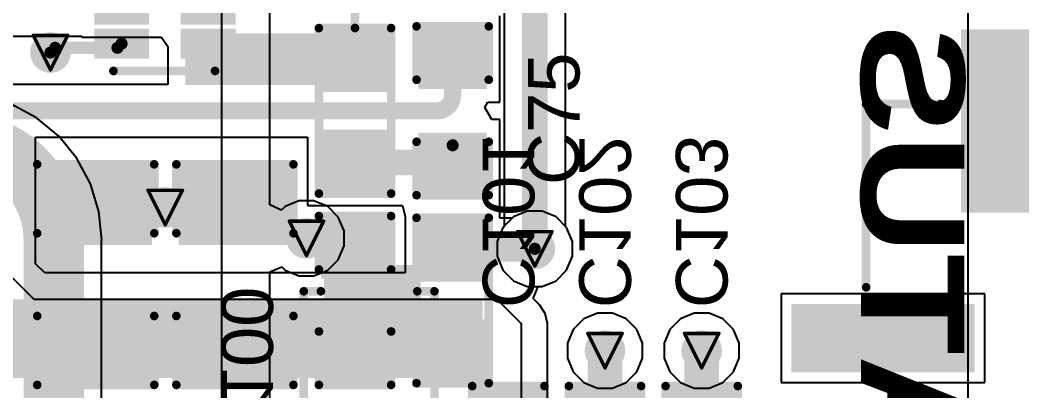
# Model space of a CAD drawing. Header units: inches. Extents: x 0 to 5359, y 0 to 5098.
# Drawn here: x 56.51 to 71.4, y 103.77 to 109.24 of the extents above; entities that cross this region are included whole.
import ezdxf

# ---------------------------------------------------------------- set-up
doc = ezdxf.new("R2010")
doc.units = ezdxf.units.IN
for name, color, linetype in [('Bottom Layer', 5, 'Continuous'), ('Bottom Overlay', 54, 'Continuous'), ('Bottom Paste', 16, 'Continuous'), ('Bottom Solder', 6, 'Continuous'), ('Drill Drawing', 1, 'Continuous'), ('Layer 1', 16, 'Continuous'), ('Layer 2', 76, 'Continuous'), ('Top Layer', 1, 'Continuous'), ('Top Overlay', 2, 'Continuous'), ('Top Paste', 8, 'Continuous'), ('Top Solder', 216, 'Continuous'), ('Via Holes', 16, 'Continuous')]:
    doc.layers.add(name, color=color, linetype=linetype)
doc.styles.add('Arial', font='', dxfattribs={"height": 0.2})
doc.styles.add('Arial Black_Bold', font='', dxfattribs={"height": 0.2})
doc.styles.get('Arial').set_extended_font_data('Arial')
doc.styles.get('Arial Black_Bold').set_extended_font_data('Arial Black', bold=True)

# ---------------------------------------------------------------- blocks, each defined once
blk = doc.blocks.new('SOT_563_23')
at = {"layer": 'Top Layer'}
for points in [[(-0.303, 0.65), (-0.303, 0.35), (-0.973, 0.35), (-0.973, 0.65)], [(0.973, 0.65), (0.973, 0.35), (0.303, 0.35), (0.303, 0.65)], [(-0.303, 0.15), (-0.303, -0.15), (-0.973, -0.15), (-0.973, 0.15)], [(0.973, 0.15), (0.973, -0.15), (0.303, -0.15), (0.303, 0.15)], [(-0.303, -0.35), (-0.303, -0.65), (-0.973, -0.65), (-0.973, -0.35)], [(0.973, -0.35), (0.973, -0.65), (0.303, -0.65), (0.303, -0.35)]]:
    blk.add_hatch(color=1, dxfattribs=at).paths.add_polyline_path(points)
at = {"layer": 'Top Paste'}
for points in [[(-0.303, 0.65), (-0.303, 0.35), (-0.973, 0.35), (-0.973, 0.65)], [(0.973, 0.65), (0.973, 0.35), (0.303, 0.35), (0.303, 0.65)], [(-0.303, 0.15), (-0.303, -0.15), (-0.973, -0.15), (-0.973, 0.15)], [(0.973, 0.15), (0.973, -0.15), (0.303, -0.15), (0.303, 0.15)], [(-0.303, -0.35), (-0.303, -0.65), (-0.973, -0.65), (-0.973, -0.35)], [(0.973, -0.35), (0.973, -0.65), (0.303, -0.65), (0.303, -0.35)]]:
    blk.add_hatch(color=8, dxfattribs=at).paths.add_polyline_path(points)
at = {"layer": 'Top Solder'}
for points in [[(-0.233, 0.72), (-0.233, 0.28), (-1.043, 0.28), (-1.043, 0.72)], [(1.043, 0.72), (1.043, 0.28), (0.233, 0.28), (0.233, 0.72)], [(-0.233, 0.22), (-0.233, -0.22), (-1.043, -0.22), (-1.043, 0.22)], [(1.043, 0.22), (1.043, -0.22), (0.233, -0.22), (0.233, 0.22)], [(-0.233, -0.28), (-0.233, -0.72), (-1.043, -0.72), (-1.043, -0.28)], [(1.043, -0.28), (1.043, -0.72), (0.233, -0.72), (0.233, -0.28)]]:
    blk.add_hatch(color=216, dxfattribs=at).paths.add_polyline_path(points)
at = {"layer": 'Top Overlay'}
for points in [[(-0.759, 0.902, 0.127, 0.127, 0), (0.741, 0.902, 0.127, 0.127, 0)], [(-1.22, 0.405, 0.2, 0.2, 0), (-1.22, 0.659, 0.2, 0.2, 0)], [(-1.22, 0.659, 0.2, 0.2, 0), (-1.093, 0.532, 0.2, 0.2, 0)], [(-1.22, 0.405, 0.2, 0.2, 0), (-1.093, 0.532, 0.2, 0.2, 0)], [(-0.759, -0.902, 0.127, 0.127, 0), (0.741, -0.902, 0.127, 0.127, 0)]]:
    blk.add_lwpolyline(points, format="xyseb", dxfattribs=at)
for points in [[(-0.791, 0.902, 0.0635, 0.0635, 1), (-0.727, 0.902, 0.0635, 0.0635, 1)], [(0.709, 0.902, 0.0635, 0.0635, 1), (0.773, 0.902, 0.0635, 0.0635, 1)], [(-1.27, 0.659, 0.1, 0.1, 1), (-1.17, 0.659, 0.1, 0.1, 1)], [(-1.27, 0.659, 0.1, 0.1, 1), (-1.17, 0.659, 0.1, 0.1, 1)], [(-1.143, 0.532, 0.1, 0.1, 1), (-1.043, 0.532, 0.1, 0.1, 1)], [(-1.143, 0.532, 0.1, 0.1, 1), (-1.043, 0.532, 0.1, 0.1, 1)], [(-1.27, 0.405, 0.1, 0.1, 1), (-1.17, 0.405, 0.1, 0.1, 1)], [(-1.27, 0.405, 0.1, 0.1, 1), (-1.17, 0.405, 0.1, 0.1, 1)], [(-0.791, -0.902, 0.0635, 0.0635, 1), (-0.727, -0.902, 0.0635, 0.0635, 1)], [(0.709, -0.902, 0.0635, 0.0635, 1), (0.773, -0.902, 0.0635, 0.0635, 1)]]:
    blk.add_lwpolyline(points, format="xyseb", close=True, dxfattribs=at)
blk = doc.blocks.new('EC21EFA_512_STD_29')
at = {"layer": 'Top Layer'}
for points in [[(12.15, 15.5), (12.95, 15.5), (12.95, 13), (12.15, 13)], [(14.5, 13), (17, 13), (17, 12.2), (14.5, 12.2)]]:
    blk.add_hatch(color=1, dxfattribs=at).paths.add_polyline_path(points)
at = {"layer": 'Top Paste'}
for points in [[(12.15, 15.5), (12.95, 15.5), (12.95, 13), (12.15, 13)], [(14.5, 13), (17, 13), (17, 12.2), (14.5, 12.2)]]:
    blk.add_hatch(color=8, dxfattribs=at).paths.add_polyline_path(points)
at = {"layer": 'Top Solder'}
for points in [[(12.048, 15.602), (13.052, 15.602), (13.052, 12.898), (12.048, 12.898)], [(14.398, 13.102), (17.102, 13.102), (17.102, 12.098), (14.398, 12.098)]]:
    blk.add_hatch(color=216, dxfattribs=at).paths.add_polyline_path(points)
at = {"layer": 'Top Overlay'}
for points in [[(13.3, 14.5, 0.127, 0.127, 0), (16, 14.5, 0.127, 0.127, 0)], [(16, 14.5, 0.127, 0.127, 0), (16, 13.4, 0.127, 0.127, 0)]]:
    blk.add_lwpolyline(points, format="xyseb", dxfattribs=at)
for points in [[(13.268, 14.5, 0.0635, 0.0635, 1), (13.332, 14.5, 0.0635, 0.0635, 1)], [(15.968, 14.5, 0.0635, 0.0635, 1), (16.032, 14.5, 0.0635, 0.0635, 1)], [(15.968, 14.5, 0.0635, 0.0635, 1), (16.032, 14.5, 0.0635, 0.0635, 1)], [(15.968, 13.4, 0.0635, 0.0635, 1), (16.032, 13.4, 0.0635, 0.0635, 1)]]:
    blk.add_lwpolyline(points, format="xyseb", close=True, dxfattribs=at)
blk = doc.blocks.new('R___0603_114')
at = {"layer": 'Top Layer'}
for points in [[(-0.381, 0.4445), (-0.381, -0.4445), (-1.143, -0.4445), (-1.143, 0.4445)], [(1.143, 0.4445), (1.143, -0.4445), (0.381, -0.4445), (0.381, 0.4445)]]:
    blk.add_hatch(color=1, dxfattribs=at).paths.add_polyline_path(points)
at = {"layer": 'Top Paste'}
for points in [[(-0.381, 0.4445), (-0.381, -0.4445), (-1.143, -0.4445), (-1.143, 0.4445)], [(1.143, 0.4445), (1.143, -0.4445), (0.381, -0.4445), (0.381, 0.4445)]]:
    blk.add_hatch(color=8, dxfattribs=at).paths.add_polyline_path(points)
at = {"layer": 'Top Solder'}
for points in [[(-0.2794, 0.5461), (-0.2794, -0.5461), (-1.2446, -0.5461), (-1.2446, 0.5461)], [(1.2446, 0.5461), (1.2446, -0.5461), (0.2794, -0.5461), (0.2794, 0.5461)]]:
    blk.add_hatch(color=216, dxfattribs=at).paths.add_polyline_path(points)
at = {"layer": 'Top Overlay'}
for points in [[(-1.2192, -0.5334, 0.127, 0.127, 0), (-1.2192, 0.5334, 0.127, 0.127, 0)], [(1.2192, 0.5334, 0.127, 0.127, 0), (-1.2192, 0.5334, 0.127, 0.127, 0)], [(1.2192, -0.5334, 0.127, 0.127, 0), (1.2192, 0.5334, 0.127, 0.127, 0)], [(1.2192, -0.5334, 0.127, 0.127, 0), (-1.2192, -0.5334, 0.127, 0.127, 0)]]:
    blk.add_lwpolyline(points, format="xyseb", dxfattribs=at)
for points in [[(-1.25095, 0.5334, 0.0635, 0.0635, 1), (-1.18745, 0.5334, 0.0635, 0.0635, 1)], [(-1.25095, 0.5334, 0.0635, 0.0635, 1), (-1.18745, 0.5334, 0.0635, 0.0635, 1)], [(1.18745, 0.5334, 0.0635, 0.0635, 1), (1.25095, 0.5334, 0.0635, 0.0635, 1)], [(1.18745, 0.5334, 0.0635, 0.0635, 1), (1.25095, 0.5334, 0.0635, 0.0635, 1)], [(-1.25095, -0.5334, 0.0635, 0.0635, 1), (-1.18745, -0.5334, 0.0635, 0.0635, 1)], [(-1.25095, -0.5334, 0.0635, 0.0635, 1), (-1.18745, -0.5334, 0.0635, 0.0635, 1)], [(1.18745, -0.5334, 0.0635, 0.0635, 1), (1.25095, -0.5334, 0.0635, 0.0635, 1)], [(1.18745, -0.5334, 0.0635, 0.0635, 1), (1.25095, -0.5334, 0.0635, 0.0635, 1)]]:
    blk.add_lwpolyline(points, format="xyseb", close=True, dxfattribs=at)
blk = doc.blocks.new('R___0603_117')
at = {"layer": 'Top Layer'}
for points in [[(-0.381, 0.4445), (-0.381, -0.4445), (-1.143, -0.4445), (-1.143, 0.4445)], [(1.143, 0.4445), (1.143, -0.4445), (0.381, -0.4445), (0.381, 0.4445)]]:
    blk.add_hatch(color=1, dxfattribs=at).paths.add_polyline_path(points)
at = {"layer": 'Top Paste'}
for points in [[(-0.381, 0.4445), (-0.381, -0.4445), (-1.143, -0.4445), (-1.143, 0.4445)], [(1.143, 0.4445), (1.143, -0.4445), (0.381, -0.4445), (0.381, 0.4445)]]:
    blk.add_hatch(color=8, dxfattribs=at).paths.add_polyline_path(points)
at = {"layer": 'Top Solder'}
for points in [[(-0.2794, 0.5461), (-0.2794, -0.5461), (-1.2446, -0.5461), (-1.2446, 0.5461)], [(1.2446, 0.5461), (1.2446, -0.5461), (0.2794, -0.5461), (0.2794, 0.5461)]]:
    blk.add_hatch(color=216, dxfattribs=at).paths.add_polyline_path(points)
at = {"layer": 'Top Overlay'}
for points in [[(-1.2192, -0.5334, 0.127, 0.127, 0), (-1.2192, 0.5334, 0.127, 0.127, 0)], [(1.2192, 0.5334, 0.127, 0.127, 0), (-1.2192, 0.5334, 0.127, 0.127, 0)], [(1.2192, -0.5334, 0.127, 0.127, 0), (1.2192, 0.5334, 0.127, 0.127, 0)], [(1.2192, -0.5334, 0.127, 0.127, 0), (-1.2192, -0.5334, 0.127, 0.127, 0)]]:
    blk.add_lwpolyline(points, format="xyseb", dxfattribs=at)
for points in [[(-1.25095, 0.5334, 0.0635, 0.0635, 1), (-1.18745, 0.5334, 0.0635, 0.0635, 1)], [(-1.25095, 0.5334, 0.0635, 0.0635, 1), (-1.18745, 0.5334, 0.0635, 0.0635, 1)], [(1.18745, 0.5334, 0.0635, 0.0635, 1), (1.25095, 0.5334, 0.0635, 0.0635, 1)], [(1.18745, 0.5334, 0.0635, 0.0635, 1), (1.25095, 0.5334, 0.0635, 0.0635, 1)], [(-1.25095, -0.5334, 0.0635, 0.0635, 1), (-1.18745, -0.5334, 0.0635, 0.0635, 1)], [(-1.25095, -0.5334, 0.0635, 0.0635, 1), (-1.18745, -0.5334, 0.0635, 0.0635, 1)], [(1.18745, -0.5334, 0.0635, 0.0635, 1), (1.25095, -0.5334, 0.0635, 0.0635, 1)], [(1.18745, -0.5334, 0.0635, 0.0635, 1), (1.25095, -0.5334, 0.0635, 0.0635, 1)]]:
    blk.add_lwpolyline(points, format="xyseb", close=True, dxfattribs=at)
blk = doc.blocks.new('C___0603_B_263')
at = {"layer": 'Bottom Layer'}
for points in [[(-1.143, -0.445), (-1.143, 0.445), (-0.381, 0.445), (-0.381, -0.445)], [(0.381, -0.445), (0.381, 0.445), (1.143, 0.445), (1.143, -0.445)]]:
    blk.add_hatch(color=5, dxfattribs=at).paths.add_polyline_path(points)
at = {"layer": 'Bottom Paste'}
for points in [[(-1.143, -0.445), (-1.143, 0.445), (-0.381, 0.445), (-0.381, -0.445)], [(0.381, -0.445), (0.381, 0.445), (1.143, 0.445), (1.143, -0.445)]]:
    blk.add_hatch(color=16, dxfattribs=at).paths.add_polyline_path(points)
at = {"layer": 'Bottom Solder'}
for points in [[(-1.203, -0.504), (-1.203, 0.504), (-0.321, 0.504), (-0.321, -0.504)], [(0.321, -0.504), (0.321, 0.504), (1.203, 0.504), (1.203, -0.504)]]:
    blk.add_hatch(color=6, dxfattribs=at).paths.add_polyline_path(points)
at = {"layer": 'Bottom Overlay'}
for points in [[(-1.245, -0.533, 0.127, 0.127, 0), (-1.245, 0.533, 0.127, 0.127, 0)], [(-0.457, 0.533, 0.127, 0.127, 0), (-1.245, 0.533, 0.127, 0.127, 0)], [(1.245, 0.533, 0.127, 0.127, 0), (0.457, 0.533, 0.127, 0.127, 0)], [(1.245, -0.533, 0.127, 0.127, 0), (1.245, 0.533, 0.127, 0.127, 0)], [(-0.457, -0.533, 0.127, 0.127, 0), (-1.245, -0.533, 0.127, 0.127, 0)], [(1.245, -0.533, 0.127, 0.127, 0), (0.457, -0.533, 0.127, 0.127, 0)]]:
    blk.add_lwpolyline(points, format="xyseb", dxfattribs=at)
for points in [[(-1.276, 0.533, 0.0635, 0.0635, 1), (-1.213, 0.533, 0.0635, 0.0635, 1)], [(-1.276, 0.533, 0.0635, 0.0635, 1), (-1.213, 0.533, 0.0635, 0.0635, 1)], [(-0.489, 0.533, 0.0635, 0.0635, 1), (-0.425, 0.533, 0.0635, 0.0635, 1)], [(0.425, 0.533, 0.0635, 0.0635, 1), (0.489, 0.533, 0.0635, 0.0635, 1)], [(1.213, 0.533, 0.0635, 0.0635, 1), (1.276, 0.533, 0.0635, 0.0635, 1)], [(1.213, 0.533, 0.0635, 0.0635, 1), (1.276, 0.533, 0.0635, 0.0635, 1)], [(-1.276, -0.533, 0.0635, 0.0635, 1), (-1.213, -0.533, 0.0635, 0.0635, 1)], [(-1.276, -0.533, 0.0635, 0.0635, 1), (-1.213, -0.533, 0.0635, 0.0635, 1)], [(-0.489, -0.533, 0.0635, 0.0635, 1), (-0.425, -0.533, 0.0635, 0.0635, 1)], [(0.425, -0.533, 0.0635, 0.0635, 1), (0.489, -0.533, 0.0635, 0.0635, 1)], [(1.213, -0.533, 0.0635, 0.0635, 1), (1.276, -0.533, 0.0635, 0.0635, 1)], [(1.213, -0.533, 0.0635, 0.0635, 1), (1.276, -0.533, 0.0635, 0.0635, 1)]]:
    blk.add_lwpolyline(points, format="xyseb", close=True, dxfattribs=at)
blk = doc.blocks.new('C___0603_B_264')
at = {"layer": 'Bottom Layer'}
for points in [[(-1.143, -0.445), (-1.143, 0.445), (-0.381, 0.445), (-0.381, -0.445)], [(0.381, -0.445), (0.381, 0.445), (1.143, 0.445), (1.143, -0.445)]]:
    blk.add_hatch(color=5, dxfattribs=at).paths.add_polyline_path(points)
at = {"layer": 'Bottom Paste'}
for points in [[(-1.143, -0.445), (-1.143, 0.445), (-0.381, 0.445), (-0.381, -0.445)], [(0.381, -0.445), (0.381, 0.445), (1.143, 0.445), (1.143, -0.445)]]:
    blk.add_hatch(color=16, dxfattribs=at).paths.add_polyline_path(points)
at = {"layer": 'Bottom Solder'}
for points in [[(-1.203, -0.504), (-1.203, 0.504), (-0.321, 0.504), (-0.321, -0.504)], [(0.321, -0.504), (0.321, 0.504), (1.203, 0.504), (1.203, -0.504)]]:
    blk.add_hatch(color=6, dxfattribs=at).paths.add_polyline_path(points)
at = {"layer": 'Bottom Overlay'}
for points in [[(-1.245, -0.533, 0.127, 0.127, 0), (-1.245, 0.533, 0.127, 0.127, 0)], [(-0.457, 0.533, 0.127, 0.127, 0), (-1.245, 0.533, 0.127, 0.127, 0)], [(1.245, 0.533, 0.127, 0.127, 0), (0.457, 0.533, 0.127, 0.127, 0)], [(1.245, -0.533, 0.127, 0.127, 0), (1.245, 0.533, 0.127, 0.127, 0)], [(-0.457, -0.533, 0.127, 0.127, 0), (-1.245, -0.533, 0.127, 0.127, 0)], [(1.245, -0.533, 0.127, 0.127, 0), (0.457, -0.533, 0.127, 0.127, 0)]]:
    blk.add_lwpolyline(points, format="xyseb", dxfattribs=at)
for points in [[(-1.276, 0.533, 0.0635, 0.0635, 1), (-1.213, 0.533, 0.0635, 0.0635, 1)], [(-1.276, 0.533, 0.0635, 0.0635, 1), (-1.213, 0.533, 0.0635, 0.0635, 1)], [(-0.489, 0.533, 0.0635, 0.0635, 1), (-0.425, 0.533, 0.0635, 0.0635, 1)], [(0.425, 0.533, 0.0635, 0.0635, 1), (0.489, 0.533, 0.0635, 0.0635, 1)], [(1.213, 0.533, 0.0635, 0.0635, 1), (1.276, 0.533, 0.0635, 0.0635, 1)], [(1.213, 0.533, 0.0635, 0.0635, 1), (1.276, 0.533, 0.0635, 0.0635, 1)], [(-1.276, -0.533, 0.0635, 0.0635, 1), (-1.213, -0.533, 0.0635, 0.0635, 1)], [(-1.276, -0.533, 0.0635, 0.0635, 1), (-1.213, -0.533, 0.0635, 0.0635, 1)], [(-0.489, -0.533, 0.0635, 0.0635, 1), (-0.425, -0.533, 0.0635, 0.0635, 1)], [(0.425, -0.533, 0.0635, 0.0635, 1), (0.489, -0.533, 0.0635, 0.0635, 1)], [(1.213, -0.533, 0.0635, 0.0635, 1), (1.276, -0.533, 0.0635, 0.0635, 1)], [(1.213, -0.533, 0.0635, 0.0635, 1), (1.276, -0.533, 0.0635, 0.0635, 1)]]:
    blk.add_lwpolyline(points, format="xyseb", close=True, dxfattribs=at)
blk = doc.blocks.new('C___0603_B_265')
at = {"layer": 'Bottom Layer'}
for points in [[(-1.143, -0.445), (-1.143, 0.445), (-0.381, 0.445), (-0.381, -0.445)], [(0.381, -0.445), (0.381, 0.445), (1.143, 0.445), (1.143, -0.445)]]:
    blk.add_hatch(color=5, dxfattribs=at).paths.add_polyline_path(points)
at = {"layer": 'Bottom Paste'}
for points in [[(-1.143, -0.445), (-1.143, 0.445), (-0.381, 0.445), (-0.381, -0.445)], [(0.381, -0.445), (0.381, 0.445), (1.143, 0.445), (1.143, -0.445)]]:
    blk.add_hatch(color=16, dxfattribs=at).paths.add_polyline_path(points)
at = {"layer": 'Bottom Solder'}
for points in [[(-1.203, -0.504), (-1.203, 0.504), (-0.321, 0.504), (-0.321, -0.504)], [(0.321, -0.504), (0.321, 0.504), (1.203, 0.504), (1.203, -0.504)]]:
    blk.add_hatch(color=6, dxfattribs=at).paths.add_polyline_path(points)
at = {"layer": 'Bottom Overlay'}
for points in [[(-1.245, -0.533, 0.127, 0.127, 0), (-1.245, 0.533, 0.127, 0.127, 0)], [(-0.457, 0.533, 0.127, 0.127, 0), (-1.245, 0.533, 0.127, 0.127, 0)], [(1.245, 0.533, 0.127, 0.127, 0), (0.457, 0.533, 0.127, 0.127, 0)], [(1.245, -0.533, 0.127, 0.127, 0), (1.245, 0.533, 0.127, 0.127, 0)], [(-0.457, -0.533, 0.127, 0.127, 0), (-1.245, -0.533, 0.127, 0.127, 0)], [(1.245, -0.533, 0.127, 0.127, 0), (0.457, -0.533, 0.127, 0.127, 0)]]:
    blk.add_lwpolyline(points, format="xyseb", dxfattribs=at)
for points in [[(-1.276, 0.533, 0.0635, 0.0635, 1), (-1.213, 0.533, 0.0635, 0.0635, 1)], [(-1.276, 0.533, 0.0635, 0.0635, 1), (-1.213, 0.533, 0.0635, 0.0635, 1)], [(-0.489, 0.533, 0.0635, 0.0635, 1), (-0.425, 0.533, 0.0635, 0.0635, 1)], [(0.425, 0.533, 0.0635, 0.0635, 1), (0.489, 0.533, 0.0635, 0.0635, 1)], [(1.213, 0.533, 0.0635, 0.0635, 1), (1.276, 0.533, 0.0635, 0.0635, 1)], [(1.213, 0.533, 0.0635, 0.0635, 1), (1.276, 0.533, 0.0635, 0.0635, 1)], [(-1.276, -0.533, 0.0635, 0.0635, 1), (-1.213, -0.533, 0.0635, 0.0635, 1)], [(-1.276, -0.533, 0.0635, 0.0635, 1), (-1.213, -0.533, 0.0635, 0.0635, 1)], [(-0.489, -0.533, 0.0635, 0.0635, 1), (-0.425, -0.533, 0.0635, 0.0635, 1)], [(0.425, -0.533, 0.0635, 0.0635, 1), (0.489, -0.533, 0.0635, 0.0635, 1)], [(1.213, -0.533, 0.0635, 0.0635, 1), (1.276, -0.533, 0.0635, 0.0635, 1)], [(1.213, -0.533, 0.0635, 0.0635, 1), (1.276, -0.533, 0.0635, 0.0635, 1)]]:
    blk.add_lwpolyline(points, format="xyseb", close=True, dxfattribs=at)
blk = doc.blocks.new('C____A_B_266')
at = {"layer": 'Bottom Layer'}
for points in [[(-1.91, 0.565), (-0.49, 0.565), (-0.49, -0.565), (-1.91, -0.565)], [(0.49, 0.565), (1.91, 0.565), (1.91, -0.565), (0.49, -0.565)]]:
    blk.add_hatch(color=5, dxfattribs=at).paths.add_polyline_path(points)
at = {"layer": 'Bottom Paste'}
for points in [[(-1.91, 0.565), (-0.49, 0.565), (-0.49, -0.565), (-1.91, -0.565)], [(0.49, 0.565), (1.91, 0.565), (1.91, -0.565), (0.49, -0.565)]]:
    blk.add_hatch(color=16, dxfattribs=at).paths.add_polyline_path(points)
at = {"layer": 'Bottom Solder'}
for points in [[(-2.012, 0.667), (-0.388, 0.667), (-0.388, -0.667), (-2.012, -0.667)], [(0.388, 0.667), (2.012, 0.667), (2.012, -0.667), (0.388, -0.667)]]:
    blk.add_hatch(color=6, dxfattribs=at).paths.add_polyline_path(points)
at = {"layer": 'Bottom Overlay'}
for points in [[(-1.626, 0.965, 0.127, 0.127, 0), (1.626, 0.965, 0.127, 0.127, 0)], [(-1.626, 0.965, 0.127, 0.127, 0), (-1.626, 0.762, 0.127, 0.127, 0)], [(1.626, 0.965, 0.127, 0.127, 0), (1.626, 0.711, 0.127, 0.127, 0)], [(-1.626, -0.762, 0.127, 0.127, 0), (-1.626, -0.965, 0.127, 0.127, 0)], [(1.626, -0.711, 0.127, 0.127, 0), (1.626, -0.965, 0.127, 0.127, 0)], [(-1.626, -0.965, 0.127, 0.127, 0), (1.626, -0.965, 0.127, 0.127, 0)]]:
    blk.add_lwpolyline(points, format="xyseb", dxfattribs=at)
for points in [[(-1.657, 0.965, 0.0635, 0.0635, 1), (-1.594, 0.965, 0.0635, 0.0635, 1)], [(-1.657, 0.965, 0.0635, 0.0635, 1), (-1.594, 0.965, 0.0635, 0.0635, 1)], [(1.594, 0.965, 0.0635, 0.0635, 1), (1.657, 0.965, 0.0635, 0.0635, 1)], [(1.594, 0.965, 0.0635, 0.0635, 1), (1.657, 0.965, 0.0635, 0.0635, 1)], [(-1.657, 0.762, 0.0635, 0.0635, 1), (-1.594, 0.762, 0.0635, 0.0635, 1)], [(1.594, 0.711, 0.0635, 0.0635, 1), (1.657, 0.711, 0.0635, 0.0635, 1)], [(-1.657, -0.762, 0.0635, 0.0635, 1), (-1.594, -0.762, 0.0635, 0.0635, 1)], [(1.594, -0.711, 0.0635, 0.0635, 1), (1.657, -0.711, 0.0635, 0.0635, 1)], [(-1.657, -0.965, 0.0635, 0.0635, 1), (-1.594, -0.965, 0.0635, 0.0635, 1)], [(-1.657, -0.965, 0.0635, 0.0635, 1), (-1.594, -0.965, 0.0635, 0.0635, 1)], [(1.594, -0.965, 0.0635, 0.0635, 1), (1.657, -0.965, 0.0635, 0.0635, 1)], [(1.594, -0.965, 0.0635, 0.0635, 1), (1.657, -0.965, 0.0635, 0.0635, 1)]]:
    blk.add_lwpolyline(points, format="xyseb", close=True, dxfattribs=at)
blk = doc.blocks.new('C___0603_283')
at = {"layer": 'Top Layer'}
for points in [[(-0.381, 0.445), (-0.381, -0.445), (-1.143, -0.445), (-1.143, 0.445)], [(1.143, 0.445), (1.143, -0.445), (0.381, -0.445), (0.381, 0.445)]]:
    blk.add_hatch(color=1, dxfattribs=at).paths.add_polyline_path(points)
at = {"layer": 'Top Paste'}
for points in [[(-0.381, 0.445), (-0.381, -0.445), (-1.143, -0.445), (-1.143, 0.445)], [(1.143, 0.445), (1.143, -0.445), (0.381, -0.445), (0.381, 0.445)]]:
    blk.add_hatch(color=8, dxfattribs=at).paths.add_polyline_path(points)
at = {"layer": 'Top Solder'}
for points in [[(-0.321, 0.504), (-0.321, -0.504), (-1.203, -0.504), (-1.203, 0.504)], [(1.203, 0.504), (1.203, -0.504), (0.321, -0.504), (0.321, 0.504)]]:
    blk.add_hatch(color=216, dxfattribs=at).paths.add_polyline_path(points)
at = {"layer": 'Top Overlay'}
for points in [[(-1.245, -0.533, 0.127, 0.127, 0), (-1.245, 0.533, 0.127, 0.127, 0)], [(-0.457, 0.533, 0.127, 0.127, 0), (-1.245, 0.533, 0.127, 0.127, 0)], [(1.245, 0.533, 0.127, 0.127, 0), (0.457, 0.533, 0.127, 0.127, 0)], [(1.245, -0.533, 0.127, 0.127, 0), (1.245, 0.533, 0.127, 0.127, 0)], [(-0.457, -0.533, 0.127, 0.127, 0), (-1.245, -0.533, 0.127, 0.127, 0)], [(1.245, -0.533, 0.127, 0.127, 0), (0.457, -0.533, 0.127, 0.127, 0)]]:
    blk.add_lwpolyline(points, format="xyseb", dxfattribs=at)
for points in [[(-1.276, 0.533, 0.0635, 0.0635, 1), (-1.213, 0.533, 0.0635, 0.0635, 1)], [(-1.276, 0.533, 0.0635, 0.0635, 1), (-1.213, 0.533, 0.0635, 0.0635, 1)], [(-0.489, 0.533, 0.0635, 0.0635, 1), (-0.425, 0.533, 0.0635, 0.0635, 1)], [(0.425, 0.533, 0.0635, 0.0635, 1), (0.489, 0.533, 0.0635, 0.0635, 1)], [(1.213, 0.533, 0.0635, 0.0635, 1), (1.276, 0.533, 0.0635, 0.0635, 1)], [(1.213, 0.533, 0.0635, 0.0635, 1), (1.276, 0.533, 0.0635, 0.0635, 1)], [(-1.276, -0.533, 0.0635, 0.0635, 1), (-1.213, -0.533, 0.0635, 0.0635, 1)], [(-1.276, -0.533, 0.0635, 0.0635, 1), (-1.213, -0.533, 0.0635, 0.0635, 1)], [(-0.489, -0.533, 0.0635, 0.0635, 1), (-0.425, -0.533, 0.0635, 0.0635, 1)], [(0.425, -0.533, 0.0635, 0.0635, 1), (0.489, -0.533, 0.0635, 0.0635, 1)], [(1.213, -0.533, 0.0635, 0.0635, 1), (1.276, -0.533, 0.0635, 0.0635, 1)], [(1.213, -0.533, 0.0635, 0.0635, 1), (1.276, -0.533, 0.0635, 0.0635, 1)]]:
    blk.add_lwpolyline(points, format="xyseb", close=True, dxfattribs=at)
blk = doc.blocks.new('C___0805_284')
at = {"layer": 'Top Layer'}
for points in [[(-1.524, 0.762), (-0.508, 0.762), (-0.508, -0.762), (-1.524, -0.762)], [(0.508, 0.762), (1.524, 0.762), (1.524, -0.762), (0.508, -0.762)]]:
    blk.add_hatch(color=1, dxfattribs=at).paths.add_polyline_path(points)
at = {"layer": 'Top Paste'}
for points in [[(-1.524, 0.762), (-0.508, 0.762), (-0.508, -0.762), (-1.524, -0.762)], [(0.508, 0.762), (1.524, 0.762), (1.524, -0.762), (0.508, -0.762)]]:
    blk.add_hatch(color=8, dxfattribs=at).paths.add_polyline_path(points)
at = {"layer": 'Top Solder'}
for points in [[(-1.594, 0.832), (-0.438, 0.832), (-0.438, -0.832), (-1.594, -0.832)], [(0.438, 0.832), (1.594, 0.832), (1.594, -0.832), (0.438, -0.832)]]:
    blk.add_hatch(color=216, dxfattribs=at).paths.add_polyline_path(points)
at = {"layer": 'Top Overlay'}
for points in [[(-0.61, 0.864, 0.127, 0.127, 0), (-1.626, 0.864, 0.127, 0.127, 0)], [(-1.626, -0.864, 0.127, 0.127, 0), (-1.626, 0.864, 0.127, 0.127, 0)], [(1.626, 0.864, 0.127, 0.127, 0), (0.61, 0.864, 0.127, 0.127, 0)], [(1.626, -0.864, 0.127, 0.127, 0), (1.626, 0.864, 0.127, 0.127, 0)], [(-0.61, -0.864, 0.127, 0.127, 0), (-1.626, -0.864, 0.127, 0.127, 0)], [(1.626, -0.864, 0.127, 0.127, 0), (0.61, -0.864, 0.127, 0.127, 0)]]:
    blk.add_lwpolyline(points, format="xyseb", dxfattribs=at)
for points in [[(-1.657, 0.864, 0.0635, 0.0635, 1), (-1.594, 0.864, 0.0635, 0.0635, 1)], [(-1.657, 0.864, 0.0635, 0.0635, 1), (-1.594, 0.864, 0.0635, 0.0635, 1)], [(-0.641, 0.864, 0.0635, 0.0635, 1), (-0.578, 0.864, 0.0635, 0.0635, 1)], [(0.578, 0.864, 0.0635, 0.0635, 1), (0.641, 0.864, 0.0635, 0.0635, 1)], [(1.594, 0.864, 0.0635, 0.0635, 1), (1.657, 0.864, 0.0635, 0.0635, 1)], [(1.594, 0.864, 0.0635, 0.0635, 1), (1.657, 0.864, 0.0635, 0.0635, 1)], [(-1.657, -0.864, 0.0635, 0.0635, 1), (-1.594, -0.864, 0.0635, 0.0635, 1)], [(-1.657, -0.864, 0.0635, 0.0635, 1), (-1.594, -0.864, 0.0635, 0.0635, 1)], [(-0.641, -0.864, 0.0635, 0.0635, 1), (-0.578, -0.864, 0.0635, 0.0635, 1)], [(0.578, -0.864, 0.0635, 0.0635, 1), (0.641, -0.864, 0.0635, 0.0635, 1)], [(1.594, -0.864, 0.0635, 0.0635, 1), (1.657, -0.864, 0.0635, 0.0635, 1)], [(1.594, -0.864, 0.0635, 0.0635, 1), (1.657, -0.864, 0.0635, 0.0635, 1)]]:
    blk.add_lwpolyline(points, format="xyseb", close=True, dxfattribs=at)
blk = doc.blocks.new('C___0805_285')
at = {"layer": 'Top Layer'}
for points in [[(-1.524, 0.762), (-0.508, 0.762), (-0.508, -0.762), (-1.524, -0.762)], [(0.508, 0.762), (1.524, 0.762), (1.524, -0.762), (0.508, -0.762)]]:
    blk.add_hatch(color=1, dxfattribs=at).paths.add_polyline_path(points)
at = {"layer": 'Top Paste'}
for points in [[(-1.524, 0.762), (-0.508, 0.762), (-0.508, -0.762), (-1.524, -0.762)], [(0.508, 0.762), (1.524, 0.762), (1.524, -0.762), (0.508, -0.762)]]:
    blk.add_hatch(color=8, dxfattribs=at).paths.add_polyline_path(points)
at = {"layer": 'Top Solder'}
for points in [[(-1.594, 0.832), (-0.438, 0.832), (-0.438, -0.832), (-1.594, -0.832)], [(0.438, 0.832), (1.594, 0.832), (1.594, -0.832), (0.438, -0.832)]]:
    blk.add_hatch(color=216, dxfattribs=at).paths.add_polyline_path(points)
at = {"layer": 'Top Overlay'}
for points in [[(-0.61, 0.864, 0.127, 0.127, 0), (-1.626, 0.864, 0.127, 0.127, 0)], [(-1.626, -0.864, 0.127, 0.127, 0), (-1.626, 0.864, 0.127, 0.127, 0)], [(1.626, 0.864, 0.127, 0.127, 0), (0.61, 0.864, 0.127, 0.127, 0)], [(1.626, -0.864, 0.127, 0.127, 0), (1.626, 0.864, 0.127, 0.127, 0)], [(-0.61, -0.864, 0.127, 0.127, 0), (-1.626, -0.864, 0.127, 0.127, 0)], [(1.626, -0.864, 0.127, 0.127, 0), (0.61, -0.864, 0.127, 0.127, 0)]]:
    blk.add_lwpolyline(points, format="xyseb", dxfattribs=at)
for points in [[(-1.657, 0.864, 0.0635, 0.0635, 1), (-1.594, 0.864, 0.0635, 0.0635, 1)], [(-1.657, 0.864, 0.0635, 0.0635, 1), (-1.594, 0.864, 0.0635, 0.0635, 1)], [(-0.641, 0.864, 0.0635, 0.0635, 1), (-0.578, 0.864, 0.0635, 0.0635, 1)], [(0.578, 0.864, 0.0635, 0.0635, 1), (0.641, 0.864, 0.0635, 0.0635, 1)], [(1.594, 0.864, 0.0635, 0.0635, 1), (1.657, 0.864, 0.0635, 0.0635, 1)], [(1.594, 0.864, 0.0635, 0.0635, 1), (1.657, 0.864, 0.0635, 0.0635, 1)], [(-1.657, -0.864, 0.0635, 0.0635, 1), (-1.594, -0.864, 0.0635, 0.0635, 1)], [(-1.657, -0.864, 0.0635, 0.0635, 1), (-1.594, -0.864, 0.0635, 0.0635, 1)], [(-0.641, -0.864, 0.0635, 0.0635, 1), (-0.578, -0.864, 0.0635, 0.0635, 1)], [(0.578, -0.864, 0.0635, 0.0635, 1), (0.641, -0.864, 0.0635, 0.0635, 1)], [(1.594, -0.864, 0.0635, 0.0635, 1), (1.657, -0.864, 0.0635, 0.0635, 1)], [(1.594, -0.864, 0.0635, 0.0635, 1), (1.657, -0.864, 0.0635, 0.0635, 1)]]:
    blk.add_lwpolyline(points, format="xyseb", close=True, dxfattribs=at)
blk = doc.blocks.new('C___0603_291')
at = {"layer": 'Top Layer'}
for points in [[(-0.381, 0.445), (-0.381, -0.445), (-1.143, -0.445), (-1.143, 0.445)], [(1.143, 0.445), (1.143, -0.445), (0.381, -0.445), (0.381, 0.445)]]:
    blk.add_hatch(color=1, dxfattribs=at).paths.add_polyline_path(points)
at = {"layer": 'Top Paste'}
for points in [[(-0.381, 0.445), (-0.381, -0.445), (-1.143, -0.445), (-1.143, 0.445)], [(1.143, 0.445), (1.143, -0.445), (0.381, -0.445), (0.381, 0.445)]]:
    blk.add_hatch(color=8, dxfattribs=at).paths.add_polyline_path(points)
at = {"layer": 'Top Solder'}
for points in [[(-0.321, 0.504), (-0.321, -0.504), (-1.203, -0.504), (-1.203, 0.504)], [(1.203, 0.504), (1.203, -0.504), (0.321, -0.504), (0.321, 0.504)]]:
    blk.add_hatch(color=216, dxfattribs=at).paths.add_polyline_path(points)
at = {"layer": 'Top Overlay'}
for points in [[(-1.245, 0.533, 0.127, 0.127, 0), (-1.245, -0.533, 0.127, 0.127, 0)], [(-1.245, 0.533, 0.127, 0.127, 0), (-0.457, 0.533, 0.127, 0.127, 0)], [(0.457, 0.533, 0.127, 0.127, 0), (1.245, 0.533, 0.127, 0.127, 0)], [(1.245, 0.533, 0.127, 0.127, 0), (1.245, -0.533, 0.127, 0.127, 0)], [(-1.245, -0.533, 0.127, 0.127, 0), (-0.457, -0.533, 0.127, 0.127, 0)], [(0.457, -0.533, 0.127, 0.127, 0), (1.245, -0.533, 0.127, 0.127, 0)]]:
    blk.add_lwpolyline(points, format="xyseb", dxfattribs=at)
for points in [[(-1.276, 0.533, 0.0635, 0.0635, 1), (-1.213, 0.533, 0.0635, 0.0635, 1)], [(-1.276, 0.533, 0.0635, 0.0635, 1), (-1.213, 0.533, 0.0635, 0.0635, 1)], [(-0.489, 0.533, 0.0635, 0.0635, 1), (-0.425, 0.533, 0.0635, 0.0635, 1)], [(0.425, 0.533, 0.0635, 0.0635, 1), (0.489, 0.533, 0.0635, 0.0635, 1)], [(1.213, 0.533, 0.0635, 0.0635, 1), (1.276, 0.533, 0.0635, 0.0635, 1)], [(1.213, 0.533, 0.0635, 0.0635, 1), (1.276, 0.533, 0.0635, 0.0635, 1)], [(-1.276, -0.533, 0.0635, 0.0635, 1), (-1.213, -0.533, 0.0635, 0.0635, 1)], [(-1.276, -0.533, 0.0635, 0.0635, 1), (-1.213, -0.533, 0.0635, 0.0635, 1)], [(-0.489, -0.533, 0.0635, 0.0635, 1), (-0.425, -0.533, 0.0635, 0.0635, 1)], [(0.425, -0.533, 0.0635, 0.0635, 1), (0.489, -0.533, 0.0635, 0.0635, 1)], [(1.213, -0.533, 0.0635, 0.0635, 1), (1.276, -0.533, 0.0635, 0.0635, 1)], [(1.213, -0.533, 0.0635, 0.0635, 1), (1.276, -0.533, 0.0635, 0.0635, 1)]]:
    blk.add_lwpolyline(points, format="xyseb", close=True, dxfattribs=at)

msp = doc.modelspace()

# ---------------------------------------------------------------- hatches: boundary and pattern name
at = {"layer": 'Bottom Layer'}
h = msp.add_hatch(color=5, dxfattribs=at)
edge = h.paths.add_edge_path()
edge.add_arc((56.961, 108.76), 0.3, 0, 360)
h = msp.add_hatch(color=5, dxfattribs=at)
edge = h.paths.add_edge_path()
edge.add_arc((58.655, 106.476), 0.3, 0, 360)
h = msp.add_hatch(color=5, dxfattribs=at)
edge = h.paths.add_edge_path()
edge.add_arc((60.74, 106.021), 0.3, 0, 360)
h = msp.add_hatch(color=5, dxfattribs=at)
edge = h.paths.add_edge_path()
edge.add_arc((64.11, 105.867), 0.3, 0, 360)
h = msp.add_hatch(color=5, dxfattribs=at)
edge = h.paths.add_edge_path()
edge.add_arc((65.146, 104.366), 0.3, 0, 360)
h = msp.add_hatch(color=5, dxfattribs=at)
edge = h.paths.add_edge_path()
edge.add_arc((66.573, 104.366), 0.3, 0, 360)
at = {"layer": 'Layer 1'}
h = msp.add_hatch(color=16, dxfattribs=at)
edge = h.paths.add_edge_path()
edge.add_arc((56.961, 108.76), 0.3, 0, 360)
h = msp.add_hatch(color=16, dxfattribs=at)
edge = h.paths.add_edge_path()
edge.add_arc((58.655, 106.476), 0.3, 0, 360)
h = msp.add_hatch(color=16, dxfattribs=at)
edge = h.paths.add_edge_path()
edge.add_arc((60.74, 106.021), 0.3, 0, 360)
h = msp.add_hatch(color=16, dxfattribs=at)
edge = h.paths.add_edge_path()
edge.add_arc((64.11, 105.867), 0.3, 0, 360)
h = msp.add_hatch(color=16, dxfattribs=at)
edge = h.paths.add_edge_path()
edge.add_arc((65.146, 104.366), 0.3, 0, 360)
h = msp.add_hatch(color=16, dxfattribs=at)
edge = h.paths.add_edge_path()
edge.add_arc((66.573, 104.366), 0.3, 0, 360)
at = {"layer": 'Layer 2'}
h = msp.add_hatch(color=76, dxfattribs=at)
edge = h.paths.add_edge_path()
edge.add_arc((56.961, 108.76), 0.3, 0, 360)
h = msp.add_hatch(color=76, dxfattribs=at)
edge = h.paths.add_edge_path()
edge.add_arc((58.655, 106.476), 0.3, 0, 360)
h = msp.add_hatch(color=76, dxfattribs=at)
edge = h.paths.add_edge_path()
edge.add_arc((60.74, 106.021), 0.3, 0, 360)
h = msp.add_hatch(color=76, dxfattribs=at)
edge = h.paths.add_edge_path()
edge.add_arc((64.11, 105.867), 0.3, 0, 360)
h = msp.add_hatch(color=76, dxfattribs=at)
edge = h.paths.add_edge_path()
edge.add_arc((65.146, 104.366), 0.3, 0, 360)
h = msp.add_hatch(color=76, dxfattribs=at)
edge = h.paths.add_edge_path()
edge.add_arc((66.573, 104.366), 0.3, 0, 360)
at = {"layer": 'Top Layer'}
h = msp.add_hatch(color=1, dxfattribs=at)
edge = h.paths.add_edge_path()
edge.add_arc((56.961, 108.76), 0.3, 0, 360)
for points in [[(58.952, 108.282), (61.9, 108.282), (61.9, 109.041), (58.952, 109.041)], [(51.699, 103.963), (63.341, 103.963), (63.341, 105.123), (51.699, 105.123)]]:
    msp.add_hatch(color=1, dxfattribs=at).paths.add_polyline_path(points)
h = msp.add_hatch(color=1, dxfattribs=at)
edge = h.paths.add_edge_path()
edge.add_arc((58.655, 106.476), 0.3, 0, 360)
h = msp.add_hatch(color=1, dxfattribs=at)
edge = h.paths.add_edge_path()
edge.add_arc((60.74, 106.021), 0.3, 0, 360)
h = msp.add_hatch(color=1, dxfattribs=at)
edge = h.paths.add_edge_path()
edge.add_arc((64.11, 105.867), 0.3, 0, 360)
h = msp.add_hatch(color=1, dxfattribs=at)
edge = h.paths.add_edge_path()
edge.add_arc((65.146, 104.366), 0.3, 0, 360)
h = msp.add_hatch(color=1, dxfattribs=at)
edge = h.paths.add_edge_path()
edge.add_arc((66.573, 104.366), 0.3, 0, 360)
at = {"layer": 'Via Holes'}
h = msp.add_hatch(color=7, dxfattribs=at)
edge = h.paths.add_edge_path()
edge.add_arc((56.961, 108.76), 0.15, 0, 360)
h = msp.add_hatch(color=7, dxfattribs=at)
edge = h.paths.add_edge_path()
edge.add_arc((58.655, 106.476), 0.15, 0, 360)
h = msp.add_hatch(color=7, dxfattribs=at)
edge = h.paths.add_edge_path()
edge.add_arc((60.74, 106.021), 0.15, 0, 360)
h = msp.add_hatch(color=7, dxfattribs=at)
edge = h.paths.add_edge_path()
edge.add_arc((64.11, 105.867), 0.15, 0, 360)
h = msp.add_hatch(color=7, dxfattribs=at)
edge = h.paths.add_edge_path()
edge.add_arc((65.146, 104.366), 0.15, 0, 360)
h = msp.add_hatch(color=7, dxfattribs=at)
edge = h.paths.add_edge_path()
edge.add_arc((66.573, 104.366), 0.15, 0, 360)

# ---------------------------------------------------------------- linework, layer by layer
at = {"layer": 'Bottom Layer'}
for p, q in [((64.563, 106.197), (64.563, 113.919)), ((63.656, 113.813), (63.656, 106.197)), ((56.754, 107.797), (56.379, 107.998)), ((57.083, 107.528), (56.754, 107.797)), ((57.352, 107.199), (57.083, 107.528)), ((57.553, 106.824), (57.352, 107.199)), ((57.676, 106.417), (57.553, 106.824)), ((57.718, 105.994), (57.676, 106.417)), ((63.64, 106.181), (63.556, 105.977)), ((63.656, 106.197), (63.64, 106.181)), ((64.579, 106.181), (64.563, 106.197)), ((64.664, 105.977), (64.579, 106.181)), ((57.713, 97.91), (57.713, 105.994)), ((57.713, 105.994), (57.718, 105.994)), ((63.556, 105.977), (63.556, 105.757)), ((64.664, 105.757), (64.664, 105.977)), ((63.556, 105.757), (63.64, 105.553)), ((64.579, 105.553), (64.664, 105.757)), ((63.64, 105.553), (63.796, 105.398)), ((64.423, 105.398), (64.579, 105.553)), ((63.796, 105.398), (63.999, 105.313)), ((63.999, 105.313), (64.22, 105.313)), ((64.22, 105.313), (64.423, 105.398))]:
    msp.add_line(p, q, dxfattribs=at)
for points in [[(64.11, 105.867, 0.381, 0.381, 0), (64.11, 113.919, 0.381, 0.381, 0)], [(55.549, 107.454, 0.889, 0.889, -0.414214), (57.009, 105.994, 0.889, 0.889, 0)], [(57.009, 97.91, 0.889, 0.889, 0), (57.009, 105.994, 0.889, 0.889, 0)], [(65.146, 103.362, 0.508, 0.508, 0), (65.146, 104.366, 0.508, 0.508, 0)], [(66.573, 103.362, 0.508, 0.508, 0), (66.573, 104.366, 0.508, 0.508, 0)]]:
    msp.add_lwpolyline(points, format="xyseb", dxfattribs=at)
for points in [[(56.787, 105.994, 0.445, 0.445, 1), (57.231, 105.994, 0.445, 0.445, 1)], [(56.787, 105.994, 0.445, 0.445, 1), (57.231, 105.994, 0.445, 0.445, 1)], [(64.014, 105.867, 0.191, 0.191, 1), (64.205, 105.867, 0.191, 0.191, 1)], [(65.019, 104.366, 0.254, 0.254, 1), (65.273, 104.366, 0.254, 0.254, 1)], [(66.446, 104.366, 0.254, 0.254, 1), (66.7, 104.366, 0.254, 0.254, 1)]]:
    msp.add_lwpolyline(points, format="xyseb", close=True, dxfattribs=at)
at = {"layer": 'Drill Drawing'}
for points in [[(56.707, 109.014, 0.0508, 0.0508, 0), (57.215, 109.014, 0.0508, 0.0508, 0)], [(56.707, 109.014, 0.0508, 0.0508, 0), (56.961, 108.506, 0.0508, 0.0508, 0)], [(56.961, 108.506, 0.0508, 0.0508, 0), (57.215, 109.014, 0.0508, 0.0508, 0)], [(58.401, 106.73, 0.0508, 0.0508, 0), (58.909, 106.73, 0.0508, 0.0508, 0)], [(58.401, 106.73, 0.0508, 0.0508, 0), (58.655, 106.222, 0.0508, 0.0508, 0)], [(58.655, 106.222, 0.0508, 0.0508, 0), (58.909, 106.73, 0.0508, 0.0508, 0)], [(60.486, 106.275, 0.0508, 0.0508, 0), (60.994, 106.275, 0.0508, 0.0508, 0)], [(60.486, 106.275, 0.0508, 0.0508, 0), (60.74, 105.767, 0.0508, 0.0508, 0)], [(60.74, 105.767, 0.0508, 0.0508, 0), (60.994, 106.275, 0.0508, 0.0508, 0)], [(63.856, 106.121, 0.0508, 0.0508, 0), (64.364, 106.121, 0.0508, 0.0508, 0)], [(63.856, 106.121, 0.0508, 0.0508, 0), (64.11, 105.613, 0.0508, 0.0508, 0)], [(64.11, 105.613, 0.0508, 0.0508, 0), (64.364, 106.121, 0.0508, 0.0508, 0)], [(64.892, 104.62, 0.0508, 0.0508, 0), (65.4, 104.62, 0.0508, 0.0508, 0)], [(64.892, 104.62, 0.0508, 0.0508, 0), (65.146, 104.112, 0.0508, 0.0508, 0)], [(65.146, 104.112, 0.0508, 0.0508, 0), (65.4, 104.62, 0.0508, 0.0508, 0)], [(66.319, 104.62, 0.0508, 0.0508, 0), (66.827, 104.62, 0.0508, 0.0508, 0)], [(66.319, 104.62, 0.0508, 0.0508, 0), (66.573, 104.112, 0.0508, 0.0508, 0)], [(66.573, 104.112, 0.0508, 0.0508, 0), (66.827, 104.62, 0.0508, 0.0508, 0)]]:
    msp.add_lwpolyline(points, format="xyseb", dxfattribs=at)
for points in [[(56.694, 109.014, 0.0254, 0.0254, 1), (56.72, 109.014, 0.0254, 0.0254, 1)], [(56.694, 109.014, 0.0254, 0.0254, 1), (56.72, 109.014, 0.0254, 0.0254, 1)], [(57.202, 109.014, 0.0254, 0.0254, 1), (57.228, 109.014, 0.0254, 0.0254, 1)], [(57.202, 109.014, 0.0254, 0.0254, 1), (57.228, 109.014, 0.0254, 0.0254, 1)], [(56.948, 108.506, 0.0254, 0.0254, 1), (56.974, 108.506, 0.0254, 0.0254, 1)], [(56.948, 108.506, 0.0254, 0.0254, 1), (56.974, 108.506, 0.0254, 0.0254, 1)], [(58.388, 106.73, 0.0254, 0.0254, 1), (58.414, 106.73, 0.0254, 0.0254, 1)], [(58.388, 106.73, 0.0254, 0.0254, 1), (58.414, 106.73, 0.0254, 0.0254, 1)], [(58.896, 106.73, 0.0254, 0.0254, 1), (58.922, 106.73, 0.0254, 0.0254, 1)], [(58.896, 106.73, 0.0254, 0.0254, 1), (58.922, 106.73, 0.0254, 0.0254, 1)], [(60.473, 106.275, 0.0254, 0.0254, 1), (60.498, 106.275, 0.0254, 0.0254, 1)], [(60.473, 106.275, 0.0254, 0.0254, 1), (60.498, 106.275, 0.0254, 0.0254, 1)], [(60.981, 106.275, 0.0254, 0.0254, 1), (61.006, 106.275, 0.0254, 0.0254, 1)], [(60.981, 106.275, 0.0254, 0.0254, 1), (61.006, 106.275, 0.0254, 0.0254, 1)], [(58.642, 106.222, 0.0254, 0.0254, 1), (58.668, 106.222, 0.0254, 0.0254, 1)], [(58.642, 106.222, 0.0254, 0.0254, 1), (58.668, 106.222, 0.0254, 0.0254, 1)], [(63.843, 106.121, 0.0254, 0.0254, 1), (63.868, 106.121, 0.0254, 0.0254, 1)], [(63.843, 106.121, 0.0254, 0.0254, 1), (63.868, 106.121, 0.0254, 0.0254, 1)], [(64.351, 106.121, 0.0254, 0.0254, 1), (64.376, 106.121, 0.0254, 0.0254, 1)], [(64.351, 106.121, 0.0254, 0.0254, 1), (64.376, 106.121, 0.0254, 0.0254, 1)], [(60.727, 105.767, 0.0254, 0.0254, 1), (60.752, 105.767, 0.0254, 0.0254, 1)], [(60.727, 105.767, 0.0254, 0.0254, 1), (60.752, 105.767, 0.0254, 0.0254, 1)], [(64.097, 105.613, 0.0254, 0.0254, 1), (64.122, 105.613, 0.0254, 0.0254, 1)], [(64.097, 105.613, 0.0254, 0.0254, 1), (64.122, 105.613, 0.0254, 0.0254, 1)], [(64.879, 104.62, 0.0254, 0.0254, 1), (64.905, 104.62, 0.0254, 0.0254, 1)], [(64.879, 104.62, 0.0254, 0.0254, 1), (64.905, 104.62, 0.0254, 0.0254, 1)], [(65.387, 104.62, 0.0254, 0.0254, 1), (65.413, 104.62, 0.0254, 0.0254, 1)], [(65.387, 104.62, 0.0254, 0.0254, 1), (65.413, 104.62, 0.0254, 0.0254, 1)], [(66.306, 104.62, 0.0254, 0.0254, 1), (66.332, 104.62, 0.0254, 0.0254, 1)], [(66.306, 104.62, 0.0254, 0.0254, 1), (66.332, 104.62, 0.0254, 0.0254, 1)], [(66.814, 104.62, 0.0254, 0.0254, 1), (66.84, 104.62, 0.0254, 0.0254, 1)], [(66.814, 104.62, 0.0254, 0.0254, 1), (66.84, 104.62, 0.0254, 0.0254, 1)], [(65.133, 104.112, 0.0254, 0.0254, 1), (65.159, 104.112, 0.0254, 0.0254, 1)], [(65.133, 104.112, 0.0254, 0.0254, 1), (65.159, 104.112, 0.0254, 0.0254, 1)], [(66.56, 104.112, 0.0254, 0.0254, 1), (66.586, 104.112, 0.0254, 0.0254, 1)], [(66.56, 104.112, 0.0254, 0.0254, 1), (66.586, 104.112, 0.0254, 0.0254, 1)]]:
    msp.add_lwpolyline(points, format="xyseb", close=True, dxfattribs=at)
at = {"layer": 'Layer 1'}
for p, q in [((63.796, 106.337), (63.64, 106.181)), ((63.999, 106.421), (63.796, 106.337)), ((64.22, 106.421), (63.999, 106.421)), ((64.423, 106.337), (64.22, 106.421)), ((64.579, 106.181), (64.423, 106.337)), ((63.64, 106.181), (63.556, 105.977)), ((64.664, 105.977), (64.579, 106.181)), ((63.556, 105.977), (63.556, 105.757)), ((64.664, 105.757), (64.664, 105.977)), ((63.556, 105.757), (63.64, 105.553)), ((64.579, 105.553), (64.664, 105.757)), ((63.64, 105.553), (63.796, 105.398)), ((64.423, 105.398), (64.579, 105.553)), ((63.796, 105.398), (63.999, 105.313)), ((63.999, 105.313), (64.22, 105.313)), ((64.22, 105.313), (64.423, 105.398))]:
    msp.add_line(p, q, dxfattribs=at)
at = {"layer": 'Layer 2'}
for p, q in [((70.5, 118.222), (70.5, 88.482)), ((60.198, 106.514), (60.198, 111.252)), ((59.487, 110.845), (59.487, 93.683)), ((60.358, 106.441), (60.198, 106.514)), ((60.426, 106.49), (60.376, 106.44)), ((60.629, 106.575), (60.426, 106.49)), ((60.85, 106.575), (60.629, 106.575)), ((61.054, 106.49), (60.85, 106.575)), ((61.209, 106.334), (61.054, 106.49)), ((60.376, 106.44), (60.358, 106.441)), ((61.294, 106.131), (61.209, 106.334)), ((63.796, 106.337), (63.64, 106.181)), ((63.999, 106.421), (63.796, 106.337)), ((64.22, 106.421), (63.999, 106.421)), ((64.423, 106.337), (64.22, 106.421)), ((64.579, 106.181), (64.423, 106.337)), ((63.64, 106.181), (63.556, 105.977)), ((64.664, 105.977), (64.579, 106.181)), ((61.294, 105.91), (61.294, 106.131)), ((61.209, 105.707), (61.294, 105.91)), ((63.556, 105.977), (63.556, 105.757)), ((64.664, 105.757), (64.664, 105.977)), ((61.054, 105.551), (61.209, 105.707)), ((63.556, 105.757), (63.64, 105.553)), ((64.579, 105.553), (64.664, 105.757)), ((60.198, 105.527), (60.376, 105.601)), ((60.376, 105.601), (60.426, 105.551)), ((60.198, 75.026), (60.198, 105.527)), ((60.426, 105.551), (60.629, 105.467)), ((60.629, 105.467), (60.85, 105.467)), ((60.85, 105.467), (61.054, 105.551)), ((63.64, 105.553), (63.796, 105.398)), ((64.423, 105.398), (64.579, 105.553)), ((63.796, 105.398), (63.999, 105.313)), ((63.999, 105.313), (64.22, 105.313)), ((64.22, 105.313), (64.423, 105.398)), ((64.832, 104.836), (64.676, 104.68)), ((65.036, 104.92), (64.832, 104.836)), ((65.256, 104.92), (65.036, 104.92)), ((65.46, 104.836), (65.256, 104.92)), ((65.616, 104.68), (65.46, 104.836)), ((66.259, 104.836), (66.103, 104.68)), ((66.463, 104.92), (66.259, 104.836)), ((66.683, 104.92), (66.463, 104.92)), ((66.887, 104.836), (66.683, 104.92)), ((67.043, 104.68), (66.887, 104.836)), ((64.676, 104.68), (64.592, 104.476)), ((65.7, 104.476), (65.616, 104.68)), ((66.103, 104.68), (66.019, 104.476)), ((67.127, 104.476), (67.043, 104.68)), ((64.592, 104.476), (64.592, 104.256)), ((65.7, 104.256), (65.7, 104.476)), ((66.019, 104.476), (66.019, 104.256)), ((67.127, 104.256), (67.127, 104.476)), ((64.592, 104.256), (64.676, 104.052)), ((65.616, 104.052), (65.7, 104.256)), ((66.019, 104.256), (66.103, 104.052)), ((67.043, 104.052), (67.127, 104.256)), ((64.676, 104.052), (64.832, 103.896)), ((65.46, 103.896), (65.616, 104.052)), ((66.103, 104.052), (66.259, 103.896)), ((66.887, 103.896), (67.043, 104.052)), ((64.832, 103.896), (65.036, 103.812)), ((65.036, 103.812), (65.256, 103.812)), ((65.256, 103.812), (65.46, 103.896)), ((66.259, 103.896), (66.463, 103.812)), ((66.463, 103.812), (66.683, 103.812)), ((66.683, 103.812), (66.887, 103.896))]:
    msp.add_line(p, q, dxfattribs=at)
at = {"layer": 'Top Layer'}
for p, q in [((63.595, 108.029), (63.595, 109.299)), ((56.153, 109.003), (57.422, 109.003)), ((57.422, 109.003), (57.422, 108.987)), ((57.422, 108.987), (58.536, 108.987)), ((58.536, 108.987), (58.6, 108.987)), ((58.6, 108.987), (58.693, 108.848)), ((58.693, 108.848), (58.693, 108.29)), ((58.693, 108.29), (55.865, 108.29)), ((63.372, 107.952), (63.415, 108.029)), ((63.475, 107.775), (63.372, 107.952)), ((63.415, 108.029), (63.595, 108.029)), ((63.595, 107.775), (63.475, 107.775)), ((63.595, 106.505), (63.595, 107.775)), ((56.742, 107.506), (56.747, 107.513)), ((56.742, 105.648), (56.742, 107.506)), ((56.747, 107.513), (60.757, 107.513)), ((60.757, 107.513), (60.757, 106.504)), ((60.757, 106.504), (62.021, 106.504)), ((62.021, 106.504), (62.155, 106.504)), ((62.155, 106.504), (62.198, 106.345)), ((63.595, 106.505), (63.595, 106.505)), ((63.595, 106.321), (63.595, 106.503)), ((63.595, 106.503), (63.595, 106.503)), ((63.595, 106.503), (63.595, 106.505)), ((62.198, 106.345), (62.198, 105.512)), ((63.78, 106.321), (63.595, 106.321)), ((63.796, 106.337), (63.78, 106.321)), ((63.999, 106.421), (63.796, 106.337)), ((64.22, 106.421), (63.999, 106.421)), ((64.423, 106.337), (64.22, 106.421)), ((64.579, 106.181), (64.423, 106.337)), ((64.664, 105.977), (64.579, 106.181)), ((64.664, 105.757), (64.664, 105.977)), ((64.579, 105.553), (64.664, 105.757)), ((56.878, 105.512), (56.742, 105.648)), ((56.353, 105.487), (56.717, 105.123)), ((62.198, 105.512), (56.878, 105.512)), ((64.423, 105.398), (64.579, 105.553)), ((64.085, 105.135), (64.159, 105.313)), ((64.159, 105.313), (64.22, 105.313)), ((64.22, 105.313), (64.423, 105.398)), ((56.717, 105.123), (63.548, 105.123)), ((63.548, 105.123), (63.906, 104.765)), ((64.181, 105.04), (64.085, 105.135)), ((70.754, 105.204), (67.746, 105.204)), ((67.746, 105.204), (67.746, 103.896)), ((70.754, 103.896), (70.754, 105.204)), ((64.265, 104.914), (64.181, 105.04)), ((64.295, 104.765), (64.265, 104.914)), ((63.906, 104.765), (63.906, 102.697)), ((64.295, 102.858), (64.295, 104.765)), ((67.746, 103.896), (70.754, 103.896))]:
    msp.add_line(p, q, dxfattribs=at)
for points in [[(57.95, 108.83, 0.178, 0.178, 0), (58.011, 108.891, 0.178, 0.178, 0)], [(56.961, 108.76, 0.178, 0.178, 0), (57.031, 108.83, 0.178, 0.178, 0)], [(57.031, 108.83, 0.178, 0.178, 0), (57.95, 108.83, 0.178, 0.178, 0)], [(62.897, 108.136, 0.254, 0.254, 0), (62.897, 108.664, 0.254, 0.254, 0)], [(62.897, 108.136, 0.254, 0.254, -0.414214), (62.662, 107.901, 0.254, 0.254, 0)], [(55.865, 107.901, 0.254, 0.254, 0), (62.662, 107.901, 0.254, 0.254, 0)], [(62.897, 107.393, 0.178, 0.178, 0), (62.897, 107.394, 0.178, 0.178, 0)], [(61.456, 107.139, 0.381, 0.381, 0), (62.897, 107.139, 0.381, 0.381, 0)], [(62.897, 105.868, 0.381, 0.381, 0), (64.11, 105.868, 0.381, 0.381, 0)], [(64.11, 105.867, 0.178, 0.178, 0), (64.11, 105.868, 0.178, 0.178, 0)]]:
    msp.add_lwpolyline(points, format="xyseb", dxfattribs=at)
for points in [[(57.966, 108.891, 0.0889, 0.0889, 1), (58.055, 108.891, 0.0889, 0.0889, 1)], [(56.916, 108.76, 0.0889, 0.0889, 1), (57.005, 108.76, 0.0889, 0.0889, 1)], [(56.986, 108.83, 0.0889, 0.0889, 1), (57.075, 108.83, 0.0889, 0.0889, 1)], [(56.986, 108.83, 0.0889, 0.0889, 1), (57.075, 108.83, 0.0889, 0.0889, 1)], [(57.905, 108.83, 0.0889, 0.0889, 1), (57.994, 108.83, 0.0889, 0.0889, 1)], [(57.905, 108.83, 0.0889, 0.0889, 1), (57.994, 108.83, 0.0889, 0.0889, 1)], [(62.833, 108.664, 0.127, 0.127, 1), (62.96, 108.664, 0.127, 0.127, 1)], [(62.833, 108.136, 0.127, 0.127, 1), (62.96, 108.136, 0.127, 0.127, 1)], [(62.833, 108.136, 0.127, 0.127, 1), (62.96, 108.136, 0.127, 0.127, 1)], [(62.599, 107.901, 0.127, 0.127, 1), (62.726, 107.901, 0.127, 0.127, 1)], [(62.599, 107.901, 0.127, 0.127, 1), (62.726, 107.901, 0.127, 0.127, 1)], [(62.853, 107.393, 0.0889, 0.0889, 1), (62.941, 107.393, 0.0889, 0.0889, 1)], [(62.853, 107.394, 0.0889, 0.0889, 1), (62.941, 107.394, 0.0889, 0.0889, 1)], [(61.361, 107.139, 0.191, 0.191, 1), (61.551, 107.139, 0.191, 0.191, 1)], [(62.802, 107.139, 0.191, 0.191, 1), (62.992, 107.139, 0.191, 0.191, 1)], [(62.802, 105.868, 0.191, 0.191, 1), (62.992, 105.868, 0.191, 0.191, 1)], [(64.014, 105.868, 0.191, 0.191, 1), (64.205, 105.868, 0.191, 0.191, 1)], [(64.065, 105.868, 0.0889, 0.0889, 1), (64.154, 105.868, 0.0889, 0.0889, 1)], [(64.065, 105.867, 0.0889, 0.0889, 1), (64.154, 105.867, 0.0889, 0.0889, 1)]]:
    msp.add_lwpolyline(points, format="xyseb", close=True, dxfattribs=at)
at = {"layer": 'Top Overlay'}
msp.add_lwpolyline([(61.456, 109.121, 0.127, 0.127, 0), (61.456, 110.389, 0.127, 0.127, 0)], format="xyseb", dxfattribs=at)
msp.add_lwpolyline([(61.424, 109.121, 0.0635, 0.0635, 1), (61.488, 109.121, 0.0635, 0.0635, 1)], format="xyseb", close=True, dxfattribs=at)

# ---------------------------------------------------------------- block references
for name, p, rotation in [('EC21EFA_512_STD_29', (83.5, 92), 90), ('R___0603_117', (61.456, 107.901), 270), ('C___0603_291', (62.897, 107.902), 90), ('C___0805_285', (57.629, 105.487), 270), ('C___0805_284', (59.683, 105.487), 270), ('C___0603_283', (61.456, 105.106), 270), ('R___0603_114', (62.897, 105.106), 270), ('C____A_B_266', (61.664, 103.616), 90), ('C___0603_B_265', (63.719, 102.6), 270), ('C___0603_B_264', (65.146, 102.6), 270), ('C___0603_B_263', (66.573, 102.6), 270)]:
    msp.add_blockref(name, p, dxfattribs=dict(rotation=rotation))
msp.add_blockref('SOT_563_23', (58.649, 109.391))

# ---------------------------------------------------------------- texts
at = {"layer": 'Bottom Overlay', "text_generation_flag": 2}
for s, height, style, p in [('STATUS', 1.524, 'Arial Black_Bold', (68.926, 99.429)), ('C103', 0.762, 'Arial', (66.192, 104.993)), ('C101', 0.762, 'Arial', (63.341, 104.993)), ('C102', 0.762, 'Arial', (64.765, 104.993)), ('C100', 0.762, 'Arial', (59.482, 102.765))]:
    msp.add_text(s, height=height, rotation=270, dxfattribs=dict(at, style=style)).set_placement(p)
at = {"layer": 'Top Overlay', "style": 'Arial'}
msp.add_text('C75', height=0.762, rotation=90, dxfattribs=at).set_placement((64.77, 106.807))

doc.saveas('drawing.dxf')
